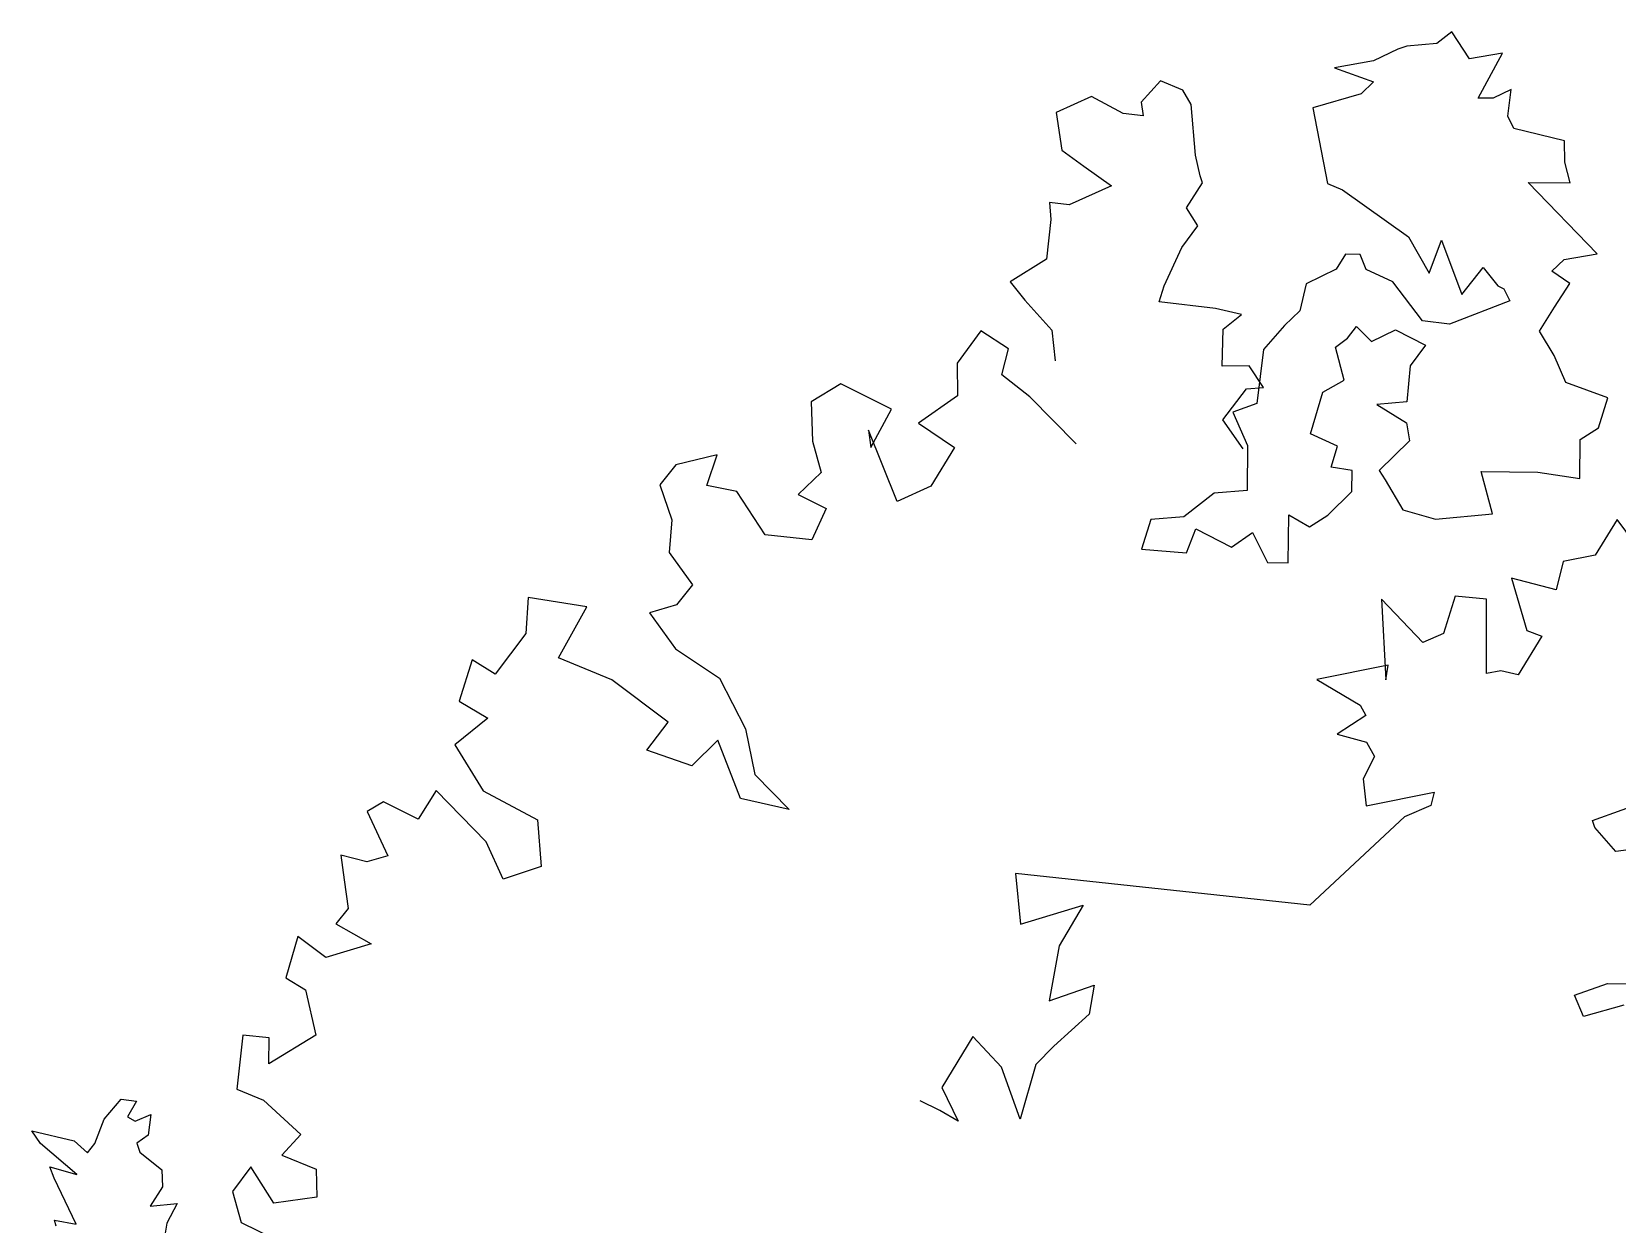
# Model space of a CAD drawing. Header units: millimetres. Extents: x -4829 to 17751, y -2575 to 15731.
# Drawn here: x 3312.8 to 3641.5, y 9522 to 9769.1 of the extents above; entities that cross this region are included whole.
import ezdxf

# ---------------------------------------------------------------- set-up
doc = ezdxf.new("R2010")
doc.units = ezdxf.units.MM
doc.layers.add('Albero_foglie', color=7, linetype='Continuous', lineweight=25)

msp = doc.modelspace()

# ---------------------------------------------------------------- linework, layer by layer
at = {"layer": 'Albero_foglie'}
for p, q in [((3604.1, 9766.67), (3597.88, 9766.11)), ((3607.23, 9769.12), (3604.1, 9766.67)), ((3610.9, 9763.49), (3607.23, 9769.12)), ((3591.01, 9763.06), (3582.91, 9761.66)), ((3596.01, 9765.5), (3591.01, 9763.06)), ((3597.88, 9766.11), (3596.01, 9765.5)), ((3617.75, 9764.66), (3610.9, 9763.49)), ((3612.69, 9755.38), (3617.75, 9764.66)), ((3582.91, 9761.66), (3590.97, 9758.71)), ((3546.81, 9758.96), (3542.84, 9754.54)), ((3551.47, 9757.04), (3546.81, 9758.96)), ((3553.22, 9754.06), (3551.47, 9757.04)), ((3590.97, 9758.71), (3588.46, 9756.25)), ((3619.54, 9757.18), (3615.79, 9755.35)), ((3618.86, 9751.59), (3619.54, 9757.18)), ((3532.53, 9755.7), (3525.2, 9752.36)), ((3539.09, 9752.18), (3532.53, 9755.7)), ((3542.84, 9754.54), (3543.21, 9751.72)), ((3554.12, 9743.54), (3553.22, 9754.06)), ((3588.46, 9756.25), (3578.43, 9753.38)), ((3578.43, 9753.38), (3581.44, 9737.66)), ((3615.79, 9755.35), (3612.69, 9755.38)), ((3525.2, 9752.36), (3526.41, 9744.58)), ((3543.21, 9751.72), (3539.09, 9752.18)), ((3620.08, 9749.09), (3618.86, 9751.59)), ((3630.62, 9746.5), (3620.08, 9749.09)), ((3630.65, 9742.06), (3630.62, 9746.5)), ((3526.41, 9744.58), (3530.91, 9741.29)), ((3555.03, 9739.26), (3554.12, 9743.54)), ((3530.91, 9741.29), (3536.7, 9737.16)), ((3631.77, 9737.78), (3630.65, 9742.06)), ((3536.7, 9737.16), (3527.92, 9733.28)), ((3552.2, 9732.63), (3555.56, 9737.81)), ((3555.56, 9737.81), (3555.03, 9739.26)), ((3581.44, 9737.66), (3584.53, 9736.38)), ((3637.35, 9723.12), (3623.08, 9737.87)), ((3623.08, 9737.87), (3631.77, 9737.78)), ((3527.92, 9733.28), (3523.8, 9733.75)), ((3523.8, 9733.75), (3524.1, 9730.24)), ((3584.53, 9736.38), (3598.23, 9726.62)), ((3524.1, 9730.24), (3523.17, 9722)), ((3554.56, 9728.89), (3552.2, 9732.63)), ((3551.27, 9724.4), (3554.56, 9728.89)), ((3547.59, 9716.47), (3551.27, 9724.4)), ((3598.23, 9726.62), (3602.51, 9719.12)), ((3602.51, 9719.12), (3605.06, 9725.93)), ((3605.06, 9725.93), (3609.3, 9714.69)), ((3523.17, 9722), (3515.68, 9717.29)), ((3585.15, 9723.02), (3583.25, 9719.93)), ((3588.25, 9722.99), (3585.15, 9723.02)), ((3589.47, 9719.87), (3588.25, 9722.99)), ((3609.3, 9714.69), (3613.7, 9720.25)), ((3613.7, 9720.25), (3616.77, 9716.49)), ((3627.99, 9719.48), (3630.5, 9721.95)), ((3630.5, 9721.95), (3637.35, 9723.12)), ((3515.68, 9717.29), (3518.73, 9713.47)), ((3577.01, 9716.88), (3575.71, 9711.29)), ((3583.25, 9719.93), (3577.01, 9716.88)), ((3595.03, 9717.32), (3589.47, 9719.87)), ((3601.17, 9709.18), (3595.03, 9717.32)), ((3631.69, 9716.96), (3627.99, 9719.48)), ((3628.54, 9712.02), (3631.69, 9716.96)), ((3546.52, 9713.12), (3547.59, 9716.47)), ((3616.77, 9716.49), (3618.01, 9715.85)), ((3618.01, 9715.85), (3619.23, 9713.35)), ((3518.73, 9713.47), (3524.29, 9707.28)), ((3558.2, 9711.8), (3546.52, 9713.12)), ((3563.61, 9710.5), (3558.2, 9711.8)), ((3559.79, 9707.45), (3563.61, 9710.5)), ((3575.71, 9711.29), (3572.57, 9708.22)), ((3619.23, 9713.35), (3606.75, 9708.5)), ((3625.38, 9707.07), (3628.54, 9712.02)), ((3509.59, 9707.17), (3504.69, 9700.41)), ((3515.32, 9703.43), (3509.59, 9707.17)), ((3524.29, 9707.28), (3524.97, 9700.95)), ((3559.63, 9699.83), (3559.79, 9707.45)), ((3572.57, 9708.22), (3568.17, 9703.28)), ((3585.6, 9705.6), (3587.48, 9708.07)), ((3587.48, 9708.07), (3590.56, 9704.93)), ((3590.56, 9704.93), (3595.56, 9707.37)), ((3595.56, 9707.37), (3601.74, 9704.2)), ((3606.75, 9708.5), (3601.17, 9709.18)), ((3628.44, 9702.06), (3625.38, 9707.07)), ((3583.09, 9703.76), (3585.6, 9705.6)), ((3584.89, 9696.9), (3583.09, 9703.76)), ((3601.74, 9704.2), (3598.59, 9699.87)), ((3513.92, 9698.03), (3515.32, 9703.43)), ((3568.17, 9703.28), (3566.82, 9692.1)), ((3630.87, 9696.44), (3628.44, 9702.06)), ((3504.69, 9700.41), (3504.77, 9693.7)), ((3519.77, 9693.44), (3513.92, 9698.03)), ((3565.2, 9699.89), (3559.63, 9699.83)), ((3568.17, 9695.39), (3565.2, 9699.89)), ((3598.59, 9699.87), (3597.89, 9692.42)), ((3480.58, 9696.14), (3474.39, 9692.44)), ((3491.08, 9690.9), (3480.58, 9696.14)), ((3559.77, 9688.69), (3564.66, 9695.09)), ((3564.66, 9695.09), (3568.17, 9695.39)), ((3577.94, 9685.77), (3580.51, 9694.45)), ((3580.51, 9694.45), (3584.89, 9696.9)), ((3639.54, 9693.25), (3630.87, 9696.44)), ((3474.39, 9692.44), (3474.68, 9684.25)), ((3486.78, 9682.93), (3491.08, 9690.9)), ((3504.77, 9693.7), (3496.69, 9688.01)), ((3529.37, 9683.74), (3519.77, 9693.44)), ((3566.82, 9692.1), (3561.83, 9690.28)), ((3597.89, 9692.42), (3591.67, 9691.86)), ((3591.67, 9691.86), (3597.85, 9688.06)), ((3637.61, 9687.05), (3639.54, 9693.25)), ((3496.69, 9688.01), (3504.12, 9682.99)), ((3563.96, 9682.66), (3559.77, 9688.69)), ((3561.83, 9690.28), (3564.87, 9683.41)), ((3597.85, 9688.06), (3598.43, 9684.32)), ((3474.68, 9684.25), (3476.46, 9677.79)), ((3492.26, 9671.78), (3486.27, 9686.54)), ((3486.27, 9686.54), (3486.78, 9682.93)), ((3583.51, 9683.23), (3577.94, 9685.77)), ((3598.43, 9684.32), (3592.16, 9678.17)), ((3633.78, 9676.51), (3633.86, 9684.6)), ((3633.86, 9684.6), (3637.61, 9687.05)), ((3454.91, 9681.46), (3446.32, 9679.38)), ((3452.78, 9675.09), (3454.91, 9681.46)), ((3504.12, 9682.99), (3499.19, 9674.93)), ((3564.87, 9683.41), (3564.78, 9674.08)), ((3582.22, 9678.89), (3583.51, 9683.23)), ((3446.32, 9679.38), (3443, 9675.23)), ((3476.46, 9677.79), (3471.68, 9673.21)), ((3586.57, 9678.22), (3582.22, 9678.89)), ((3586.52, 9673.87), (3586.57, 9678.22)), ((3592.16, 9678.17), (3593.38, 9676.29)), ((3615.68, 9669.23), (3613.29, 9677.96)), ((3613.29, 9677.96), (3625.09, 9677.84)), ((3625.09, 9677.84), (3633.78, 9676.51)), ((3443, 9675.23), (3445.54, 9668)), ((3459.03, 9673.81), (3452.78, 9675.09)), ((3499.19, 9674.93), (3492.26, 9671.78)), ((3593.38, 9676.29), (3597.05, 9670.03)), ((3464.84, 9664.88), (3459.03, 9673.81)), ((3471.68, 9673.21), (3477.51, 9670.35)), ((3557.94, 9673.53), (3551.67, 9668.62)), ((3564.78, 9674.08), (3557.94, 9673.53)), ((3581.5, 9668.94), (3586.52, 9673.87)), ((3445.54, 9668), (3444.98, 9661.21)), ((3477.51, 9670.35), (3474.52, 9663.86)), ((3544.83, 9668.06), (3542.91, 9661.86)), ((3551.67, 9668.62), (3544.83, 9668.06)), ((3573.33, 9659.07), (3573.43, 9669.02)), ((3573.43, 9669.02), (3577.75, 9666.49)), ((3577.75, 9666.49), (3581.5, 9668.94)), ((3597.05, 9670.03), (3603.87, 9668.1)), ((3603.87, 9668.1), (3615.68, 9669.23)), ((3641.5, 9668.01), (3636.93, 9660.65)), ((3649.01, 9657.92), (3641.5, 9668.01)), ((3474.52, 9663.86), (3464.84, 9664.88)), ((3552.22, 9661.15), (3554.14, 9666.1)), ((3554.14, 9666.1), (3561.55, 9662.3)), ((3561.55, 9662.3), (3565.93, 9665.36)), ((3565.93, 9665.36), (3568.98, 9659.11)), ((3444.98, 9661.21), (3449.83, 9654.52)), ((3542.91, 9661.86), (3552.22, 9661.15)), ((3568.98, 9659.11), (3573.33, 9659.07)), ((3630.32, 9659.36), (3628.86, 9653.45)), ((3636.93, 9660.65), (3630.32, 9659.36)), ((3449.83, 9654.52), (3446.51, 9650.37)), ((3628.86, 9653.45), (3619.6, 9655.91)), ((3619.6, 9655.91), (3622.79, 9645.02)), ((3415.73, 9651.88), (3415.27, 9644.44)), ((3427.93, 9649.92), (3415.73, 9651.88)), ((3601.23, 9642.55), (3592.64, 9651.5)), ((3592.64, 9651.5), (3593.52, 9634.84)), ((3607.95, 9652.18), (3605.52, 9644.45)), ((3614.44, 9651.51), (3607.95, 9652.18)), ((3614.43, 9636.1), (3614.44, 9651.51)), ((3422.06, 9639.34), (3427.93, 9649.92)), ((3446.51, 9650.37), (3440.89, 9648.71)), ((3440.89, 9648.71), (3446.28, 9641.24)), ((3622.79, 9645.02), (3625.88, 9643.83)), ((3415.27, 9644.44), (3408.88, 9635.96)), ((3605.52, 9644.45), (3601.23, 9642.55)), ((3625.88, 9643.83), (3620.99, 9635.86)), ((3404.12, 9638.97), (3401.43, 9630.36)), ((3408.88, 9635.96), (3404.12, 9638.97)), ((3433.1, 9634.83), (3422.06, 9639.34)), ((3446.28, 9641.24), (3455.38, 9635.16)), ((3444.74, 9626.07), (3433.1, 9634.83)), ((3455.38, 9635.16), (3460.77, 9624.65)), ((3594.03, 9637.83), (3579.21, 9634.87)), ((3579.21, 9634.87), (3588.21, 9629.58)), ((3593.52, 9634.84), (3594.03, 9637.83)), ((3617.39, 9636.7), (3614.43, 9636.1)), ((3620.99, 9635.86), (3617.39, 9636.7)), ((3401.43, 9630.36), (3407.35, 9626.86)), ((3588.21, 9629.58), (3589.37, 9627.4)), ((3407.35, 9626.86), (3400.54, 9621.35)), ((3440.36, 9620.25), (3444.74, 9626.07)), ((3589.37, 9627.4), (3583.43, 9623.58)), ((3455.03, 9622.32), (3449.7, 9617.02)), ((3459.77, 9610.21), (3455.03, 9622.32)), ((3460.77, 9624.65), (3462.75, 9615.18)), ((3583.43, 9623.58), (3589.52, 9621.88)), ((3589.52, 9621.88), (3591.22, 9618.94)), ((3400.54, 9621.35), (3406.44, 9611.78)), ((3449.7, 9617.02), (3440.36, 9620.25)), ((3591.22, 9618.94), (3588.88, 9614.28)), ((3462.75, 9615.18), (3469.84, 9607.95)), ((3396.67, 9611.91), (3392.95, 9605.97)), ((3407.06, 9601.25), (3396.67, 9611.91)), ((3406.44, 9611.78), (3417.69, 9605.78)), ((3588.88, 9614.28), (3589.45, 9608.68)), ((3385.74, 9609.5), (3382.33, 9607.51)), ((3392.95, 9605.97), (3385.74, 9609.5)), ((3469.84, 9607.95), (3459.77, 9610.21)), ((3589.45, 9608.68), (3603.6, 9611.54)), ((3602.9, 9608.8), (3597.43, 9606.43)), ((3603.6, 9611.54), (3602.9, 9608.8)), ((3636.41, 9605.65), (3650.25, 9610.67)), ((3382.33, 9607.51), (3386.66, 9598.37)), ((3417.69, 9605.78), (3418.4, 9596.13)), ((3597.43, 9606.43), (3577.77, 9588.13)), ((3636.88, 9604.18), (3636.41, 9605.65)), ((3641.23, 9599.25), (3636.88, 9604.18)), ((3410.54, 9593.51), (3407.06, 9601.25)), ((3648.08, 9600.16), (3641.23, 9599.25)), ((3382.28, 9597.1), (3376.88, 9598.5)), ((3376.88, 9598.5), (3377.6, 9593.4)), ((3386.66, 9598.37), (3382.28, 9597.1)), ((3418.4, 9596.13), (3410.54, 9593.51)), ((3377.6, 9593.4), (3378.44, 9587.46)), ((3577.77, 9588.13), (3516.75, 9594.71)), ((3516.75, 9594.71), (3517.8, 9584.18)), ((3378.44, 9587.46), (3375.86, 9584.27)), ((3517.8, 9584.18), (3530.81, 9588.12)), ((3530.81, 9588.12), (3525.84, 9579.72)), ((3375.86, 9584.27), (3383.17, 9580.11)), ((3367.99, 9581.65), (3365.52, 9573.06)), ((3373.81, 9577.27), (3367.99, 9581.65)), ((3383.17, 9580.11), (3373.81, 9577.27)), ((3525.84, 9579.72), (3523.72, 9568.31)), ((3365.52, 9573.06), (3369.55, 9570.6)), ((3369.55, 9570.6), (3371.75, 9561.16)), ((3523.72, 9568.31), (3533.08, 9571.55)), ((3533.08, 9571.55), (3532.05, 9565.56)), ((3632.63, 9569.48), (3639.49, 9571.86)), ((3634.54, 9565.06), (3632.63, 9569.48)), ((3639.49, 9571.86), (3643.4, 9571.82)), ((3642.87, 9567.43), (3634.54, 9565.06)), ((3532.05, 9565.56), (3524.74, 9558.89)), ((3356.58, 9561.18), (3355.34, 9549.96)), ((3362.07, 9560.66), (3356.58, 9561.18)), ((3371.75, 9561.16), (3361.97, 9555.23)), ((3361.97, 9555.23), (3362.07, 9560.66)), ((3507.91, 9560.88), (3501.47, 9550.32)), ((3513.87, 9554.58), (3507.91, 9560.88)), ((3524.74, 9558.89), (3521.01, 9555.12)), ((3517.74, 9543.79), (3513.87, 9554.58)), ((3521.01, 9555.12), (3517.74, 9543.79)), ((3355.34, 9549.96), (3360.86, 9547.7)), ((3501.47, 9550.32), (3504.9, 9543.35)), ((3327.83, 9543.79), (3331.37, 9547.92)), ((3331.37, 9547.92), (3334.52, 9547.48)), ((3334.52, 9547.48), (3332.66, 9544.26)), ((3360.86, 9547.7), (3368.59, 9540.56)), ((3501.09, 9545.54), (3497.03, 9547.56)), ((3325.89, 9538.72), (3327.83, 9543.79)), ((3332.66, 9544.26), (3334.26, 9543.33)), ((3334.26, 9543.33), (3337.48, 9544.74)), ((3337.48, 9544.74), (3336.95, 9540.44)), ((3504.9, 9543.35), (3501.09, 9545.54)), ((3314.63, 9538.7), (3312.81, 9541.33)), ((3312.81, 9541.33), (3321.6, 9539.26)), ((3336.95, 9540.44), (3334.59, 9538.78)), ((3368.59, 9540.56), (3364.64, 9536.32)), ((3322.16, 9532.29), (3314.63, 9538.7)), ((3321.6, 9539.26), (3324.4, 9536.8)), ((3324.4, 9536.8), (3325.89, 9538.72)), ((3334.59, 9538.78), (3335.23, 9536.95)), ((3335.23, 9536.95), (3339.8, 9533.28)), ((3364.64, 9536.32), (3371.77, 9533.43)), ((3317.49, 9531.53), (3316.54, 9533.92)), ((3316.54, 9533.92), (3322.16, 9532.29)), ((3339.8, 9533.28), (3339.95, 9529.72)), ((3358.26, 9533.9), (3354.43, 9528.81)), ((3363.01, 9526.34), (3358.26, 9533.9)), ((3371.77, 9533.43), (3371.94, 9527.6)), ((3322.01, 9522.01), (3317.49, 9531.53)), ((3339.95, 9529.72), (3337.4, 9525.76)), ((3337.4, 9525.76), (3342.94, 9526.27)), ((3342.94, 9526.27), (3340.82, 9522.19)), ((3354.43, 9528.81), (3356.21, 9522.35)), ((3371.94, 9527.6), (3363.01, 9526.34)), ((3317.89, 9521.57), (3317.56, 9522.84)), ((3317.56, 9522.84), (3322.01, 9522.01)), ((3340.82, 9522.19), (3340.48, 9520.18)), ((3356.21, 9522.35), (3363.43, 9518.82))]:
    msp.add_line(p, q, dxfattribs=at)

doc.saveas('drawing.dxf')
